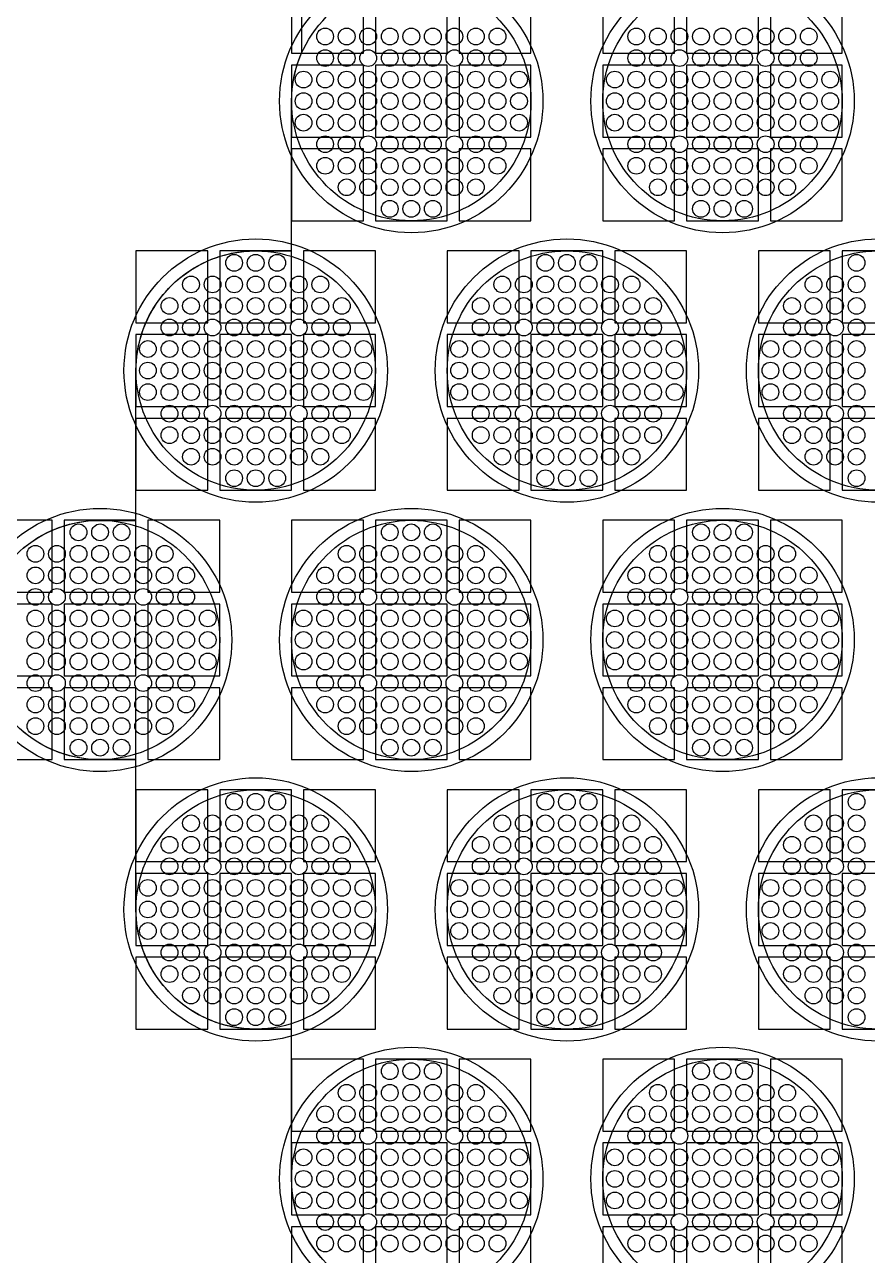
# Model space of a CAD drawing. Extents: x -49 to 54, y -38 to 38.
# Drawn here: x 32.46 to 35.98, y -19.85 to -14.71 of the extents above; entities that cross this region are included whole.
import ezdxf

# ---------------------------------------------------------------- set-up
doc = ezdxf.new("R2010")
doc.units = 0
for name, color, linetype in [('BACK_LAYER', 5, 'CONTINUOUS'), ('COND_LAYER_LOWER_ELECTRODE', 6, 'CONTINUOUS'), ('CONDUCTIVE_LAYER_BACK_LAYER', 2, 'CONTINUOUS'), ('EMITTER', 3, 'CONTINUOUS'), ('LOWER_ELECTRODE', 1, 'CONTINUOUS')]:
    doc.layers.add(name, color=color, linetype=linetype)

msp = doc.modelspace()

# ---------------------------------------------------------------- linework, layer by layer
at = {"layer": 'BACK_LAYER'}
for points in [[(33.5721, -14.8286), (33.8721, -14.8286), (33.8721, -14.5286), (33.5721, -14.5286)], [(33.9221, -14.8286), (34.2221, -14.8286), (34.2221, -14.5286), (33.9221, -14.5286)], [(34.2721, -14.8286), (34.5721, -14.8286), (34.5721, -14.5286), (34.2721, -14.5286)], [(34.8721, -14.8286), (35.1721, -14.8286), (35.1721, -14.5286), (34.8721, -14.5286)], [(35.2221, -14.8286), (35.5221, -14.8286), (35.5221, -14.5286), (35.2221, -14.5286)], [(35.5721, -14.8286), (35.8721, -14.8286), (35.8721, -14.5286), (35.5721, -14.5286)], [(33.5721, -15.1786), (33.8721, -15.1786), (33.8721, -14.8786), (33.5721, -14.8786)], [(33.9221, -15.1786), (34.2221, -15.1786), (34.2221, -14.8786), (33.9221, -14.8786)], [(34.2721, -15.1786), (34.5721, -15.1786), (34.5721, -14.8786), (34.2721, -14.8786)], [(34.8721, -15.1786), (35.1721, -15.1786), (35.1721, -14.8786), (34.8721, -14.8786)], [(35.2221, -15.1786), (35.5221, -15.1786), (35.5221, -14.8786), (35.2221, -14.8786)], [(35.5721, -15.1786), (35.8721, -15.1786), (35.8721, -14.8786), (35.5721, -14.8786)], [(33.5721, -15.5286), (33.8721, -15.5286), (33.8721, -15.2286), (33.5721, -15.2286)], [(33.9221, -15.5286), (34.2221, -15.5286), (34.2221, -15.2286), (33.9221, -15.2286)], [(34.2721, -15.5286), (34.5721, -15.5286), (34.5721, -15.2286), (34.2721, -15.2286)], [(34.8721, -15.5286), (35.1721, -15.5286), (35.1721, -15.2286), (34.8721, -15.2286)], [(35.2221, -15.5286), (35.5221, -15.5286), (35.5221, -15.2286), (35.2221, -15.2286)], [(35.5721, -15.5286), (35.8721, -15.5286), (35.8721, -15.2286), (35.5721, -15.2286)], [(32.9221, -15.9544), (33.2221, -15.9544), (33.2221, -15.6544), (32.9221, -15.6544)], [(33.2721, -15.9544), (33.5721, -15.9544), (33.5721, -15.6544), (33.2721, -15.6544)], [(33.6221, -15.9544), (33.9221, -15.9544), (33.9221, -15.6544), (33.6221, -15.6544)], [(34.2221, -15.9544), (34.5221, -15.9544), (34.5221, -15.6544), (34.2221, -15.6544)], [(34.5721, -15.9544), (34.8721, -15.9544), (34.8721, -15.6544), (34.5721, -15.6544)], [(34.9221, -15.9544), (35.2221, -15.9544), (35.2221, -15.6544), (34.9221, -15.6544)], [(35.5221, -15.9544), (35.8221, -15.9544), (35.8221, -15.6544), (35.5221, -15.6544)], [(35.8721, -15.9544), (36.1721, -15.9544), (36.1721, -15.6544), (35.8721, -15.6544)], [(32.9221, -16.3044), (33.2221, -16.3044), (33.2221, -16.0044), (32.9221, -16.0044)], [(33.2721, -16.3044), (33.5721, -16.3044), (33.5721, -16.0044), (33.2721, -16.0044)], [(33.6221, -16.3044), (33.9221, -16.3044), (33.9221, -16.0044), (33.6221, -16.0044)], [(34.2221, -16.3044), (34.5221, -16.3044), (34.5221, -16.0044), (34.2221, -16.0044)], [(34.5721, -16.3044), (34.8721, -16.3044), (34.8721, -16.0044), (34.5721, -16.0044)], [(34.9221, -16.3044), (35.2221, -16.3044), (35.2221, -16.0044), (34.9221, -16.0044)], [(35.5221, -16.3044), (35.8221, -16.3044), (35.8221, -16.0044), (35.5221, -16.0044)], [(35.8721, -16.3044), (36.1721, -16.3044), (36.1721, -16.0044), (35.8721, -16.0044)], [(32.9221, -16.6544), (33.2221, -16.6544), (33.2221, -16.3544), (32.9221, -16.3544)], [(33.2721, -16.6544), (33.5721, -16.6544), (33.5721, -16.3544), (33.2721, -16.3544)], [(33.6221, -16.6544), (33.9221, -16.6544), (33.9221, -16.3544), (33.6221, -16.3544)], [(34.2221, -16.6544), (34.5221, -16.6544), (34.5221, -16.3544), (34.2221, -16.3544)], [(34.5721, -16.6544), (34.8721, -16.6544), (34.8721, -16.3544), (34.5721, -16.3544)], [(34.9221, -16.6544), (35.2221, -16.6544), (35.2221, -16.3544), (34.9221, -16.3544)], [(35.5221, -16.6544), (35.8221, -16.6544), (35.8221, -16.3544), (35.5221, -16.3544)], [(35.8721, -16.6544), (36.1721, -16.6544), (36.1721, -16.3544), (35.8721, -16.3544)], [(32.2721, -17.0802), (32.5721, -17.0802), (32.5721, -16.7802), (32.2721, -16.7802)], [(32.6221, -17.0802), (32.9221, -17.0802), (32.9221, -16.7802), (32.6221, -16.7802)], [(32.9721, -17.0802), (33.2721, -17.0802), (33.2721, -16.7802), (32.9721, -16.7802)], [(33.5721, -17.0802), (33.8721, -17.0802), (33.8721, -16.7802), (33.5721, -16.7802)], [(33.9221, -17.0802), (34.2221, -17.0802), (34.2221, -16.7802), (33.9221, -16.7802)], [(34.2721, -17.0802), (34.5721, -17.0802), (34.5721, -16.7802), (34.2721, -16.7802)], [(34.8721, -17.0802), (35.1721, -17.0802), (35.1721, -16.7802), (34.8721, -16.7802)], [(35.2221, -17.0802), (35.5221, -17.0802), (35.5221, -16.7802), (35.2221, -16.7802)], [(35.5721, -17.0802), (35.8721, -17.0802), (35.8721, -16.7802), (35.5721, -16.7802)], [(32.2721, -17.4302), (32.5721, -17.4302), (32.5721, -17.1302), (32.2721, -17.1302)], [(32.6221, -17.4302), (32.9221, -17.4302), (32.9221, -17.1302), (32.6221, -17.1302)], [(32.9721, -17.4302), (33.2721, -17.4302), (33.2721, -17.1302), (32.9721, -17.1302)], [(33.5721, -17.4302), (33.8721, -17.4302), (33.8721, -17.1302), (33.5721, -17.1302)], [(33.9221, -17.4302), (34.2221, -17.4302), (34.2221, -17.1302), (33.9221, -17.1302)], [(34.2721, -17.4302), (34.5721, -17.4302), (34.5721, -17.1302), (34.2721, -17.1302)], [(34.8721, -17.4302), (35.1721, -17.4302), (35.1721, -17.1302), (34.8721, -17.1302)], [(35.2221, -17.4302), (35.5221, -17.4302), (35.5221, -17.1302), (35.2221, -17.1302)], [(35.5721, -17.4302), (35.8721, -17.4302), (35.8721, -17.1302), (35.5721, -17.1302)], [(32.2721, -17.7802), (32.5721, -17.7802), (32.5721, -17.4802), (32.2721, -17.4802)], [(32.6221, -17.7802), (32.9221, -17.7802), (32.9221, -17.4802), (32.6221, -17.4802)], [(32.9721, -17.7802), (33.2721, -17.7802), (33.2721, -17.4802), (32.9721, -17.4802)], [(33.5721, -17.7802), (33.8721, -17.7802), (33.8721, -17.4802), (33.5721, -17.4802)], [(33.9221, -17.7802), (34.2221, -17.7802), (34.2221, -17.4802), (33.9221, -17.4802)], [(34.2721, -17.7802), (34.5721, -17.7802), (34.5721, -17.4802), (34.2721, -17.4802)], [(34.8721, -17.7802), (35.1721, -17.7802), (35.1721, -17.4802), (34.8721, -17.4802)], [(35.2221, -17.7802), (35.5221, -17.7802), (35.5221, -17.4802), (35.2221, -17.4802)], [(35.5721, -17.7802), (35.8721, -17.7802), (35.8721, -17.4802), (35.5721, -17.4802)], [(32.9221, -18.2061), (33.2221, -18.2061), (33.2221, -17.9061), (32.9221, -17.9061)], [(33.2721, -18.2061), (33.5721, -18.2061), (33.5721, -17.9061), (33.2721, -17.9061)], [(33.6221, -18.2061), (33.9221, -18.2061), (33.9221, -17.9061), (33.6221, -17.9061)], [(34.2221, -18.2061), (34.5221, -18.2061), (34.5221, -17.9061), (34.2221, -17.9061)], [(34.5721, -18.2061), (34.8721, -18.2061), (34.8721, -17.9061), (34.5721, -17.9061)], [(34.9221, -18.2061), (35.2221, -18.2061), (35.2221, -17.9061), (34.9221, -17.9061)], [(35.5221, -18.2061), (35.8221, -18.2061), (35.8221, -17.9061), (35.5221, -17.9061)], [(35.8721, -18.2061), (36.1721, -18.2061), (36.1721, -17.9061), (35.8721, -17.9061)], [(32.9221, -18.5561), (33.2221, -18.5561), (33.2221, -18.2561), (32.9221, -18.2561)], [(33.2721, -18.5561), (33.5721, -18.5561), (33.5721, -18.2561), (33.2721, -18.2561)], [(33.6221, -18.5561), (33.9221, -18.5561), (33.9221, -18.2561), (33.6221, -18.2561)], [(34.2221, -18.5561), (34.5221, -18.5561), (34.5221, -18.2561), (34.2221, -18.2561)], [(34.5721, -18.5561), (34.8721, -18.5561), (34.8721, -18.2561), (34.5721, -18.2561)], [(34.9221, -18.5561), (35.2221, -18.5561), (35.2221, -18.2561), (34.9221, -18.2561)], [(35.5221, -18.5561), (35.8221, -18.5561), (35.8221, -18.2561), (35.5221, -18.2561)], [(35.8721, -18.5561), (36.1721, -18.5561), (36.1721, -18.2561), (35.8721, -18.2561)], [(32.9221, -18.9061), (33.2221, -18.9061), (33.2221, -18.6061), (32.9221, -18.6061)], [(33.2721, -18.9061), (33.5721, -18.9061), (33.5721, -18.6061), (33.2721, -18.6061)], [(33.6221, -18.9061), (33.9221, -18.9061), (33.9221, -18.6061), (33.6221, -18.6061)], [(34.2221, -18.9061), (34.5221, -18.9061), (34.5221, -18.6061), (34.2221, -18.6061)], [(34.5721, -18.9061), (34.8721, -18.9061), (34.8721, -18.6061), (34.5721, -18.6061)], [(34.9221, -18.9061), (35.2221, -18.9061), (35.2221, -18.6061), (34.9221, -18.6061)], [(35.5221, -18.9061), (35.8221, -18.9061), (35.8221, -18.6061), (35.5221, -18.6061)], [(35.8721, -18.9061), (36.1721, -18.9061), (36.1721, -18.6061), (35.8721, -18.6061)], [(33.5721, -19.3319), (33.8721, -19.3319), (33.8721, -19.0319), (33.5721, -19.0319)], [(33.9221, -19.3319), (34.2221, -19.3319), (34.2221, -19.0319), (33.9221, -19.0319)], [(34.2721, -19.3319), (34.5721, -19.3319), (34.5721, -19.0319), (34.2721, -19.0319)], [(34.8721, -19.3319), (35.1721, -19.3319), (35.1721, -19.0319), (34.8721, -19.0319)], [(35.2221, -19.3319), (35.5221, -19.3319), (35.5221, -19.0319), (35.2221, -19.0319)], [(35.5721, -19.3319), (35.8721, -19.3319), (35.8721, -19.0319), (35.5721, -19.0319)], [(33.5721, -19.6819), (33.8721, -19.6819), (33.8721, -19.3819), (33.5721, -19.3819)], [(33.9221, -19.6819), (34.2221, -19.6819), (34.2221, -19.3819), (33.9221, -19.3819)], [(34.2721, -19.6819), (34.5721, -19.6819), (34.5721, -19.3819), (34.2721, -19.3819)], [(34.8721, -19.6819), (35.1721, -19.6819), (35.1721, -19.3819), (34.8721, -19.3819)], [(35.2221, -19.6819), (35.5221, -19.6819), (35.5221, -19.3819), (35.2221, -19.3819)], [(35.5721, -19.6819), (35.8721, -19.6819), (35.8721, -19.3819), (35.5721, -19.3819)], [(33.5721, -20.0319), (33.8721, -20.0319), (33.8721, -19.7319), (33.5721, -19.7319)], [(33.9221, -20.0319), (34.2221, -20.0319), (34.2221, -19.7319), (33.9221, -19.7319)], [(34.2721, -20.0319), (34.5721, -20.0319), (34.5721, -19.7319), (34.2721, -19.7319)], [(34.8721, -20.0319), (35.1721, -20.0319), (35.1721, -19.7319), (34.8721, -19.7319)], [(35.2221, -20.0319), (35.5221, -20.0319), (35.5221, -19.7319), (35.2221, -19.7319)], [(35.5721, -20.0319), (35.8721, -20.0319), (35.8721, -19.7319), (35.5721, -19.7319)]]:
    msp.add_lwpolyline(points, close=True, dxfattribs=at)
at = {"layer": 'COND_LAYER_LOWER_ELECTRODE'}
for centre in [(34.0721, -15.0286), (35.3721, -15.0286), (33.4221, -16.1544), (34.7221, -16.1544), (36.0221, -16.1544), (32.7721, -17.2802), (34.0721, -17.2802), (35.3721, -17.2802), (33.4221, -18.4061), (34.7221, -18.4061), (36.0221, -18.4061), (34.0721, -19.5319), (35.3721, -19.5319)]:
    msp.add_circle(centre, 0.55, dxfattribs=at)
at = {"layer": 'CONDUCTIVE_LAYER_BACK_LAYER'}
for points in [[(32.4515, -16.8965), (32.467, -16.884), (32.483, -16.8722), (32.4995, -16.8611), (32.5164, -16.8506), (32.5336, -16.8407), (32.5513, -16.8316), (32.5693, -16.8232), (32.5876, -16.8155), (32.6063, -16.8085), (32.6252, -16.8023), (32.6443, -16.7968), (32.6636, -16.7921), (32.6831, -16.7882), (32.7027, -16.7851), (32.7225, -16.7827), (32.7423, -16.7811), (32.7621, -16.7803), (32.9221, -16.7803), (32.9221, -16.1544), (32.9225, -16.1345), (32.9237, -16.1147), (32.9256, -16.0949), (32.9284, -16.0752), (32.9319, -16.0556), (32.9362, -16.0362), (32.9413, -16.017), (32.9472, -15.998), (32.9538, -15.9792), (32.9611, -15.9608), (32.9692, -15.9426), (32.9779, -15.9247), (32.9874, -15.9073), (32.9976, -15.8902), (33.0084, -15.8735), (33.0199, -15.8573), (33.0321, -15.8415), (33.0448, -15.8263), (33.0581, -15.8115), (33.0721, -15.7973), (33.0865, -15.7837), (33.1015, -15.7707), (33.117, -15.7582), (33.133, -15.7464), (33.1495, -15.7352), (33.1664, -15.7247), (33.1836, -15.7149), (33.2013, -15.7058), (33.2193, -15.6973), (33.2376, -15.6896), (33.2563, -15.6827), (33.2752, -15.6765), (33.2943, -15.671), (33.3136, -15.6663), (33.3331, -15.6624), (33.3527, -15.6592), (33.3725, -15.6569), (33.3923, -15.6553), (33.4121, -15.6545), (33.5721, -15.6545), (33.5721, -15.0286), (33.5725, -15.0087), (33.5737, -14.9888), (33.5756, -14.969), (33.5784, -14.9494), (33.5819, -14.9298), (33.5862, -14.9104), (33.5913, -14.8912), (33.5972, -14.8722), (33.6038, -14.8534), (33.6111, -14.8349), (33.6152, -14.8258), (33.6152, -14.0482)], [(33.6948, -19.86), (33.6821, -19.8447), (33.6699, -19.829), (33.6584, -19.8128), (33.6476, -19.7961), (33.6374, -19.779), (33.6279, -19.7615), (33.6192, -19.7437), (33.6111, -19.7255), (33.6038, -19.707), (33.5972, -19.6883), (33.5913, -19.6693), (33.5862, -19.6501), (33.5819, -19.6307), (33.5784, -19.6111), (33.5756, -19.5914), (33.5737, -19.5716), (33.5725, -19.5518), (33.5721, -19.5319), (33.5721, -18.906), (33.4121, -18.906), (33.3923, -18.9052), (33.3725, -18.9036), (33.3527, -18.9012), (33.3331, -18.8981), (33.3136, -18.8941), (33.2943, -18.8894), (33.2752, -18.884), (33.2563, -18.8778), (33.2376, -18.8708), (33.2193, -18.8631), (33.2013, -18.8547), (33.1836, -18.8455), (33.1664, -18.8357), (33.1495, -18.8252), (33.133, -18.814), (33.117, -18.8022), (33.1015, -18.7898), (33.0865, -18.7767), (33.0721, -18.7631), (33.0581, -18.7489), (33.0448, -18.7342), (33.0321, -18.7189), (33.0199, -18.7032), (33.0084, -18.6869), (32.9976, -18.6703), (32.9874, -18.6532), (32.9779, -18.6357), (32.9692, -18.6179), (32.9611, -18.5997), (32.9538, -18.5812), (32.9472, -18.5625), (32.9413, -18.5434), (32.9362, -18.5242), (32.9319, -18.5048), (32.9284, -18.4853), (32.9256, -18.4656), (32.9237, -18.4458), (32.9225, -18.4259), (32.9221, -18.4061), (32.9221, -17.7801), (32.7621, -17.7801), (32.7423, -17.7793), (32.7225, -17.7778), (32.7027, -17.7754), (32.6831, -17.7722), (32.6636, -17.7683), (32.6443, -17.7636), (32.6252, -17.7581), (32.6063, -17.7519), (32.5876, -17.745), (32.5693, -17.7373), (32.5513, -17.7288), (32.5336, -17.7197), (32.5164, -17.7099), (32.4995, -17.6994), (32.483, -17.6882), (32.467, -17.6764), (32.4515, -17.664)]]:
    msp.add_lwpolyline(points, dxfattribs=at)
at = {"layer": 'EMITTER'}
for centre in [(34.0721, -15.0286), (35.3721, -15.0286), (33.4221, -16.1544), (34.7221, -16.1544), (36.0221, -16.1544), (32.7721, -17.2802), (34.0721, -17.2802), (35.3721, -17.2802), (33.4221, -18.4061), (34.7221, -18.4061), (36.0221, -18.4061), (34.0721, -19.5319), (35.3721, -19.5319)]:
    msp.add_circle(centre, 0.5, dxfattribs=at)
at = {"layer": 'LOWER_ELECTRODE'}
for centre in [(33.7121, -14.7586), (33.8021, -14.7586), (33.8921, -14.7586), (33.9821, -14.7586), (34.0721, -14.7586), (34.1621, -14.7586), (34.2521, -14.7586), (34.3421, -14.7586), (34.4321, -14.7586), (35.0121, -14.7586), (35.1021, -14.7586), (35.1921, -14.7586), (35.2821, -14.7586), (35.3721, -14.7586), (35.4621, -14.7586), (35.5521, -14.7586), (35.6421, -14.7586), (35.7321, -14.7586), (33.7121, -14.8486), (33.8021, -14.8486), (33.8921, -14.8486), (33.9821, -14.8486), (34.0721, -14.8486), (34.1621, -14.8486), (34.2521, -14.8486), (34.3421, -14.8486), (34.4321, -14.8486), (35.0121, -14.8486), (35.1021, -14.8486), (35.1921, -14.8486), (35.2821, -14.8486), (35.3721, -14.8486), (35.4621, -14.8486), (35.5521, -14.8486), (35.6421, -14.8486), (35.7321, -14.8486), (33.6221, -14.9386), (33.7121, -14.9386), (33.8021, -14.9386), (33.8921, -14.9386), (33.9821, -14.9386), (34.0721, -14.9386), (34.1621, -14.9386), (34.2521, -14.9386), (34.3421, -14.9386), (34.4321, -14.9386), (34.5221, -14.9386), (34.9221, -14.9386), (35.0121, -14.9386), (35.1021, -14.9386), (35.1921, -14.9386), (35.2821, -14.9386), (35.3721, -14.9386), (35.4621, -14.9386), (35.5521, -14.9386), (35.6421, -14.9386), (35.7321, -14.9386), (35.8221, -14.9386), (33.6221, -15.0286), (33.7121, -15.0286), (33.8021, -15.0286), (33.8921, -15.0286), (33.9821, -15.0286), (34.0721, -15.0286), (34.1621, -15.0286), (34.2521, -15.0286), (34.3421, -15.0286), (34.4321, -15.0286), (34.5221, -15.0286), (34.9221, -15.0286), (35.0121, -15.0286), (35.1021, -15.0286), (35.1921, -15.0286), (35.2821, -15.0286), (35.3721, -15.0286), (35.4621, -15.0286), (35.5521, -15.0286), (35.6421, -15.0286), (35.7321, -15.0286), (35.8221, -15.0286), (33.6221, -15.1186), (33.7121, -15.1186), (33.8021, -15.1186), (33.8921, -15.1186), (33.9821, -15.1186), (34.0721, -15.1186), (34.1621, -15.1186), (34.2521, -15.1186), (34.3421, -15.1186), (34.4321, -15.1186), (34.5221, -15.1186), (34.9221, -15.1186), (35.0121, -15.1186), (35.1021, -15.1186), (35.1921, -15.1186), (35.2821, -15.1186), (35.3721, -15.1186), (35.4621, -15.1186), (35.5521, -15.1186), (35.6421, -15.1186), (35.7321, -15.1186), (35.8221, -15.1186), (33.7121, -15.2086), (33.8021, -15.2086), (33.8921, -15.2086), (33.9821, -15.2086), (34.0721, -15.2086), (34.1621, -15.2086), (34.2521, -15.2086), (34.3421, -15.2086), (34.4321, -15.2086), (35.0121, -15.2086), (35.1021, -15.2086), (35.1921, -15.2086), (35.2821, -15.2086), (35.3721, -15.2086), (35.4621, -15.2086), (35.5521, -15.2086), (35.6421, -15.2086), (35.7321, -15.2086), (33.7121, -15.2986), (33.8021, -15.2986), (33.8921, -15.2986), (33.9821, -15.2986), (34.0721, -15.2986), (34.1621, -15.2986), (34.2521, -15.2986), (34.3421, -15.2986), (34.4321, -15.2986), (35.0121, -15.2986), (35.1021, -15.2986), (35.1921, -15.2986), (35.2821, -15.2986), (35.3721, -15.2986), (35.4621, -15.2986), (35.5521, -15.2986), (35.6421, -15.2986), (35.7321, -15.2986), (33.8021, -15.3886), (33.8921, -15.3886), (33.9821, -15.3886), (34.0721, -15.3886), (34.1621, -15.3886), (34.2521, -15.3886), (34.3421, -15.3886), (35.1021, -15.3886), (35.1921, -15.3886), (35.2821, -15.3886), (35.3721, -15.3886), (35.4621, -15.3886), (35.5521, -15.3886), (35.6421, -15.3886), (33.9821, -15.4786), (34.0721, -15.4786), (34.1621, -15.4786), (35.2821, -15.4786), (35.3721, -15.4786), (35.4621, -15.4786), (33.3321, -15.7044), (33.4221, -15.7044), (33.5121, -15.7044), (34.6321, -15.7044), (34.7221, -15.7044), (34.8121, -15.7044), (35.9321, -15.7044), (33.1521, -15.7944), (33.2421, -15.7944), (33.3321, -15.7944), (33.4221, -15.7944), (33.5121, -15.7944), (33.6021, -15.7944), (33.6921, -15.7944), (34.4521, -15.7944), (34.5421, -15.7944), (34.6321, -15.7944), (34.7221, -15.7944), (34.8121, -15.7944), (34.9021, -15.7944), (34.9921, -15.7944), (35.7521, -15.7944), (35.8421, -15.7944), (35.9321, -15.7944), (33.0621, -15.8844), (33.1521, -15.8844), (33.2421, -15.8844), (33.3321, -15.8844), (33.4221, -15.8844), (33.5121, -15.8844), (33.6021, -15.8844), (33.6921, -15.8844), (33.7821, -15.8844), (34.3621, -15.8844), (34.4521, -15.8844), (34.5421, -15.8844), (34.6321, -15.8844), (34.7221, -15.8844), (34.8121, -15.8844), (34.9021, -15.8844), (34.9921, -15.8844), (35.0821, -15.8844), (35.6621, -15.8844), (35.7521, -15.8844), (35.8421, -15.8844), (35.9321, -15.8844), (33.0621, -15.9744), (33.1521, -15.9744), (33.2421, -15.9744), (33.3321, -15.9744), (33.4221, -15.9744), (33.5121, -15.9744), (33.6021, -15.9744), (33.6921, -15.9744), (33.7821, -15.9744), (34.3621, -15.9744), (34.4521, -15.9744), (34.5421, -15.9744), (34.6321, -15.9744), (34.7221, -15.9744), (34.8121, -15.9744), (34.9021, -15.9744), (34.9921, -15.9744), (35.0821, -15.9744), (35.6621, -15.9744), (35.7521, -15.9744), (35.8421, -15.9744), (35.9321, -15.9744), (32.9721, -16.0644), (33.0621, -16.0644), (33.1521, -16.0644), (33.2421, -16.0644), (33.3321, -16.0644), (33.4221, -16.0644), (33.5121, -16.0644), (33.6021, -16.0644), (33.6921, -16.0644), (33.7821, -16.0644), (33.8721, -16.0644), (34.2721, -16.0644), (34.3621, -16.0644), (34.4521, -16.0644), (34.5421, -16.0644), (34.6321, -16.0644), (34.7221, -16.0644), (34.8121, -16.0644), (34.9021, -16.0644), (34.9921, -16.0644), (35.0821, -16.0644), (35.1721, -16.0644), (35.5721, -16.0644), (35.6621, -16.0644), (35.7521, -16.0644), (35.8421, -16.0644), (35.9321, -16.0644), (32.9721, -16.1544), (33.0621, -16.1544), (33.1521, -16.1544), (33.2421, -16.1544), (33.3321, -16.1544), (33.4221, -16.1544), (33.5121, -16.1544), (33.6021, -16.1544), (33.6921, -16.1544), (33.7821, -16.1544), (33.8721, -16.1544), (34.2721, -16.1544), (34.3621, -16.1544), (34.4521, -16.1544), (34.5421, -16.1544), (34.6321, -16.1544), (34.7221, -16.1544), (34.8121, -16.1544), (34.9021, -16.1544), (34.9921, -16.1544), (35.0821, -16.1544), (35.1721, -16.1544), (35.5721, -16.1544), (35.6621, -16.1544), (35.7521, -16.1544), (35.8421, -16.1544), (35.9321, -16.1544), (32.9721, -16.2444), (33.0621, -16.2444), (33.1521, -16.2444), (33.2421, -16.2444), (33.3321, -16.2444), (33.4221, -16.2444), (33.5121, -16.2444), (33.6021, -16.2444), (33.6921, -16.2444), (33.7821, -16.2444), (33.8721, -16.2444), (34.2721, -16.2444), (34.3621, -16.2444), (34.4521, -16.2444), (34.5421, -16.2444), (34.6321, -16.2444), (34.7221, -16.2444), (34.8121, -16.2444), (34.9021, -16.2444), (34.9921, -16.2444), (35.0821, -16.2444), (35.1721, -16.2444), (35.5721, -16.2444), (35.6621, -16.2444), (35.7521, -16.2444), (35.8421, -16.2444), (35.9321, -16.2444), (33.0621, -16.3344), (33.1521, -16.3344), (33.2421, -16.3344), (33.3321, -16.3344), (33.4221, -16.3344), (33.5121, -16.3344), (33.6021, -16.3344), (33.6921, -16.3344), (33.7821, -16.3344), (34.3621, -16.3344), (34.4521, -16.3344), (34.5421, -16.3344), (34.6321, -16.3344), (34.7221, -16.3344), (34.8121, -16.3344), (34.9021, -16.3344), (34.9921, -16.3344), (35.0821, -16.3344), (35.6621, -16.3344), (35.7521, -16.3344), (35.8421, -16.3344), (35.9321, -16.3344), (33.0621, -16.4244), (33.1521, -16.4244), (33.2421, -16.4244), (33.3321, -16.4244), (33.4221, -16.4244), (33.5121, -16.4244), (33.6021, -16.4244), (33.6921, -16.4244), (33.7821, -16.4244), (34.3621, -16.4244), (34.4521, -16.4244), (34.5421, -16.4244), (34.6321, -16.4244), (34.7221, -16.4244), (34.8121, -16.4244), (34.9021, -16.4244), (34.9921, -16.4244), (35.0821, -16.4244), (35.6621, -16.4244), (35.7521, -16.4244), (35.8421, -16.4244), (35.9321, -16.4244), (33.1521, -16.5144), (33.2421, -16.5144), (33.3321, -16.5144), (33.4221, -16.5144), (33.5121, -16.5144), (33.6021, -16.5144), (33.6921, -16.5144), (34.4521, -16.5144), (34.5421, -16.5144), (34.6321, -16.5144), (34.7221, -16.5144), (34.8121, -16.5144), (34.9021, -16.5144), (34.9921, -16.5144), (35.7521, -16.5144), (35.8421, -16.5144), (35.9321, -16.5144), (33.3321, -16.6044), (33.4221, -16.6044), (33.5121, -16.6044), (34.6321, -16.6044), (34.7221, -16.6044), (34.8121, -16.6044), (35.9321, -16.6044), (32.6821, -16.8302), (32.7721, -16.8302), (32.8621, -16.8302), (33.9821, -16.8302), (34.0721, -16.8302), (34.1621, -16.8302), (35.2821, -16.8302), (35.3721, -16.8302), (35.4621, -16.8302), (32.5021, -16.9202), (32.5921, -16.9202), (32.6821, -16.9202), (32.7721, -16.9202), (32.8621, -16.9202), (32.9521, -16.9202), (33.0421, -16.9202), (33.8021, -16.9202), (33.8921, -16.9202), (33.9821, -16.9202), (34.0721, -16.9202), (34.1621, -16.9202), (34.2521, -16.9202), (34.3421, -16.9202), (35.1021, -16.9202), (35.1921, -16.9202), (35.2821, -16.9202), (35.3721, -16.9202), (35.4621, -16.9202), (35.5521, -16.9202), (35.6421, -16.9202), (32.5021, -17.0102), (32.5921, -17.0102), (32.6821, -17.0102), (32.7721, -17.0102), (32.8621, -17.0102), (32.9521, -17.0102), (33.0421, -17.0102), (33.1321, -17.0102), (33.7121, -17.0102), (33.8021, -17.0102), (33.8921, -17.0102), (33.9821, -17.0102), (34.0721, -17.0102), (34.1621, -17.0102), (34.2521, -17.0102), (34.3421, -17.0102), (34.4321, -17.0102), (35.0121, -17.0102), (35.1021, -17.0102), (35.1921, -17.0102), (35.2821, -17.0102), (35.3721, -17.0102), (35.4621, -17.0102), (35.5521, -17.0102), (35.6421, -17.0102), (35.7321, -17.0102), (32.5021, -17.1002), (32.5921, -17.1002), (32.6821, -17.1002), (32.7721, -17.1002), (32.8621, -17.1002), (32.9521, -17.1002), (33.0421, -17.1002), (33.1321, -17.1002), (33.7121, -17.1002), (33.8021, -17.1002), (33.8921, -17.1002), (33.9821, -17.1002), (34.0721, -17.1002), (34.1621, -17.1002), (34.2521, -17.1002), (34.3421, -17.1002), (34.4321, -17.1002), (35.0121, -17.1002), (35.1021, -17.1002), (35.1921, -17.1002), (35.2821, -17.1002), (35.3721, -17.1002), (35.4621, -17.1002), (35.5521, -17.1002), (35.6421, -17.1002), (35.7321, -17.1002), (32.5021, -17.1902), (32.5921, -17.1902), (32.6821, -17.1902), (32.7721, -17.1902), (32.8621, -17.1902), (32.9521, -17.1902), (33.0421, -17.1902), (33.1321, -17.1902), (33.2221, -17.1902), (33.6221, -17.1902), (33.7121, -17.1902), (33.8021, -17.1902), (33.8921, -17.1902), (33.9821, -17.1902), (34.0721, -17.1902), (34.1621, -17.1902), (34.2521, -17.1902), (34.3421, -17.1902), (34.4321, -17.1902), (34.5221, -17.1902), (34.9221, -17.1902), (35.0121, -17.1902), (35.1021, -17.1902), (35.1921, -17.1902), (35.2821, -17.1902), (35.3721, -17.1902), (35.4621, -17.1902), (35.5521, -17.1902), (35.6421, -17.1902), (35.7321, -17.1902), (35.8221, -17.1902), (32.5021, -17.2802), (32.5921, -17.2802), (32.6821, -17.2802), (32.7721, -17.2802), (32.8621, -17.2802), (32.9521, -17.2802), (33.0421, -17.2802), (33.1321, -17.2802), (33.2221, -17.2802), (33.6221, -17.2802), (33.7121, -17.2802), (33.8021, -17.2802), (33.8921, -17.2802), (33.9821, -17.2802), (34.0721, -17.2802), (34.1621, -17.2802), (34.2521, -17.2802), (34.3421, -17.2802), (34.4321, -17.2802), (34.5221, -17.2802), (34.9221, -17.2802), (35.0121, -17.2802), (35.1021, -17.2802), (35.1921, -17.2802), (35.2821, -17.2802), (35.3721, -17.2802), (35.4621, -17.2802), (35.5521, -17.2802), (35.6421, -17.2802), (35.7321, -17.2802), (35.8221, -17.2802), (32.5021, -17.3702), (32.5921, -17.3702), (32.6821, -17.3702), (32.7721, -17.3702), (32.8621, -17.3702), (32.9521, -17.3702), (33.0421, -17.3702), (33.1321, -17.3702), (33.2221, -17.3702), (33.6221, -17.3702), (33.7121, -17.3702), (33.8021, -17.3702), (33.8921, -17.3702), (33.9821, -17.3702), (34.0721, -17.3702), (34.1621, -17.3702), (34.2521, -17.3702), (34.3421, -17.3702), (34.4321, -17.3702), (34.5221, -17.3702), (34.9221, -17.3702), (35.0121, -17.3702), (35.1021, -17.3702), (35.1921, -17.3702), (35.2821, -17.3702), (35.3721, -17.3702), (35.4621, -17.3702), (35.5521, -17.3702), (35.6421, -17.3702), (35.7321, -17.3702), (35.8221, -17.3702), (32.5021, -17.4602), (32.5921, -17.4602), (32.6821, -17.4602), (32.7721, -17.4602), (32.8621, -17.4602), (32.9521, -17.4602), (33.0421, -17.4602), (33.1321, -17.4602), (33.7121, -17.4602), (33.8021, -17.4602), (33.8921, -17.4602), (33.9821, -17.4602), (34.0721, -17.4602), (34.1621, -17.4602), (34.2521, -17.4602), (34.3421, -17.4602), (34.4321, -17.4602), (35.0121, -17.4602), (35.1021, -17.4602), (35.1921, -17.4602), (35.2821, -17.4602), (35.3721, -17.4602), (35.4621, -17.4602), (35.5521, -17.4602), (35.6421, -17.4602), (35.7321, -17.4602), (32.5021, -17.5502), (32.5921, -17.5502), (32.6821, -17.5502), (32.7721, -17.5502), (32.8621, -17.5502), (32.9521, -17.5502), (33.0421, -17.5502), (33.1321, -17.5502), (33.7121, -17.5502), (33.8021, -17.5502), (33.8921, -17.5502), (33.9821, -17.5502), (34.0721, -17.5502), (34.1621, -17.5502), (34.2521, -17.5502), (34.3421, -17.5502), (34.4321, -17.5502), (35.0121, -17.5502), (35.1021, -17.5502), (35.1921, -17.5502), (35.2821, -17.5502), (35.3721, -17.5502), (35.4621, -17.5502), (35.5521, -17.5502), (35.6421, -17.5502), (35.7321, -17.5502), (32.5021, -17.6402), (32.5921, -17.6402), (32.6821, -17.6402), (32.7721, -17.6402), (32.8621, -17.6402), (32.9521, -17.6402), (33.0421, -17.6402), (33.8021, -17.6402), (33.8921, -17.6402), (33.9821, -17.6402), (34.0721, -17.6402), (34.1621, -17.6402), (34.2521, -17.6402), (34.3421, -17.6402), (35.1021, -17.6402), (35.1921, -17.6402), (35.2821, -17.6402), (35.3721, -17.6402), (35.4621, -17.6402), (35.5521, -17.6402), (35.6421, -17.6402), (32.6821, -17.7302), (32.7721, -17.7302), (32.8621, -17.7302), (33.9821, -17.7302), (34.0721, -17.7302), (34.1621, -17.7302), (35.2821, -17.7302), (35.3721, -17.7302), (35.4621, -17.7302), (33.3321, -17.9561), (33.4221, -17.9561), (33.5121, -17.9561), (34.6321, -17.9561), (34.7221, -17.9561), (34.8121, -17.9561), (35.9321, -17.9561), (33.1521, -18.0461), (33.2421, -18.0461), (33.3321, -18.0461), (33.4221, -18.0461), (33.5121, -18.0461), (33.6021, -18.0461), (33.6921, -18.0461), (34.4521, -18.0461), (34.5421, -18.0461), (34.6321, -18.0461), (34.7221, -18.0461), (34.8121, -18.0461), (34.9021, -18.0461), (34.9921, -18.0461), (35.7521, -18.0461), (35.8421, -18.0461), (35.9321, -18.0461), (33.0621, -18.1361), (33.1521, -18.1361), (33.2421, -18.1361), (33.3321, -18.1361), (33.4221, -18.1361), (33.5121, -18.1361), (33.6021, -18.1361), (33.6921, -18.1361), (33.7821, -18.1361), (34.3621, -18.1361), (34.4521, -18.1361), (34.5421, -18.1361), (34.6321, -18.1361), (34.7221, -18.1361), (34.8121, -18.1361), (34.9021, -18.1361), (34.9921, -18.1361), (35.0821, -18.1361), (35.6621, -18.1361), (35.7521, -18.1361), (35.8421, -18.1361), (35.9321, -18.1361), (33.0621, -18.2261), (33.1521, -18.2261), (33.2421, -18.2261), (33.3321, -18.2261), (33.4221, -18.2261), (33.5121, -18.2261), (33.6021, -18.2261), (33.6921, -18.2261), (33.7821, -18.2261), (34.3621, -18.2261), (34.4521, -18.2261), (34.5421, -18.2261), (34.6321, -18.2261), (34.7221, -18.2261), (34.8121, -18.2261), (34.9021, -18.2261), (34.9921, -18.2261), (35.0821, -18.2261), (35.6621, -18.2261), (35.7521, -18.2261), (35.8421, -18.2261), (35.9321, -18.2261), (32.9721, -18.3161), (33.0621, -18.3161), (33.1521, -18.3161), (33.2421, -18.3161), (33.3321, -18.3161), (33.4221, -18.3161), (33.5121, -18.3161), (33.6021, -18.3161), (33.6921, -18.3161), (33.7821, -18.3161), (33.8721, -18.3161), (34.2721, -18.3161), (34.3621, -18.3161), (34.4521, -18.3161), (34.5421, -18.3161), (34.6321, -18.3161), (34.7221, -18.3161), (34.8121, -18.3161), (34.9021, -18.3161), (34.9921, -18.3161), (35.0821, -18.3161), (35.1721, -18.3161), (35.5721, -18.3161), (35.6621, -18.3161), (35.7521, -18.3161), (35.8421, -18.3161), (35.9321, -18.3161), (32.9721, -18.4061), (33.0621, -18.4061), (33.1521, -18.4061), (33.2421, -18.4061), (33.3321, -18.4061), (33.4221, -18.4061), (33.5121, -18.4061), (33.6021, -18.4061), (33.6921, -18.4061), (33.7821, -18.4061), (33.8721, -18.4061), (34.2721, -18.4061), (34.3621, -18.4061), (34.4521, -18.4061), (34.5421, -18.4061), (34.6321, -18.4061), (34.7221, -18.4061), (34.8121, -18.4061), (34.9021, -18.4061), (34.9921, -18.4061), (35.0821, -18.4061), (35.1721, -18.4061), (35.5721, -18.4061), (35.6621, -18.4061), (35.7521, -18.4061), (35.8421, -18.4061), (35.9321, -18.4061), (32.9721, -18.4961), (33.0621, -18.4961), (33.1521, -18.4961), (33.2421, -18.4961), (33.3321, -18.4961), (33.4221, -18.4961), (33.5121, -18.4961), (33.6021, -18.4961), (33.6921, -18.4961), (33.7821, -18.4961), (33.8721, -18.4961), (34.2721, -18.4961), (34.3621, -18.4961), (34.4521, -18.4961), (34.5421, -18.4961), (34.6321, -18.4961), (34.7221, -18.4961), (34.8121, -18.4961), (34.9021, -18.4961), (34.9921, -18.4961), (35.0821, -18.4961), (35.1721, -18.4961), (35.5721, -18.4961), (35.6621, -18.4961), (35.7521, -18.4961), (35.8421, -18.4961), (35.9321, -18.4961), (33.0621, -18.5861), (33.1521, -18.5861), (33.2421, -18.5861), (33.3321, -18.5861), (33.4221, -18.5861), (33.5121, -18.5861), (33.6021, -18.5861), (33.6921, -18.5861), (33.7821, -18.5861), (34.3621, -18.5861), (34.4521, -18.5861), (34.5421, -18.5861), (34.6321, -18.5861), (34.7221, -18.5861), (34.8121, -18.5861), (34.9021, -18.5861), (34.9921, -18.5861), (35.0821, -18.5861), (35.6621, -18.5861), (35.7521, -18.5861), (35.8421, -18.5861), (35.9321, -18.5861), (33.0621, -18.6761), (33.1521, -18.6761), (33.2421, -18.6761), (33.3321, -18.6761), (33.4221, -18.6761), (33.5121, -18.6761), (33.6021, -18.6761), (33.6921, -18.6761), (33.7821, -18.6761), (34.3621, -18.6761), (34.4521, -18.6761), (34.5421, -18.6761), (34.6321, -18.6761), (34.7221, -18.6761), (34.8121, -18.6761), (34.9021, -18.6761), (34.9921, -18.6761), (35.0821, -18.6761), (35.6621, -18.6761), (35.7521, -18.6761), (35.8421, -18.6761), (35.9321, -18.6761), (33.1521, -18.7661), (33.2421, -18.7661), (33.3321, -18.7661), (33.4221, -18.7661), (33.5121, -18.7661), (33.6021, -18.7661), (33.6921, -18.7661), (34.4521, -18.7661), (34.5421, -18.7661), (34.6321, -18.7661), (34.7221, -18.7661), (34.8121, -18.7661), (34.9021, -18.7661), (34.9921, -18.7661), (35.7521, -18.7661), (35.8421, -18.7661), (35.9321, -18.7661), (33.3321, -18.8561), (33.4221, -18.8561), (33.5121, -18.8561), (34.6321, -18.8561), (34.7221, -18.8561), (34.8121, -18.8561), (35.9321, -18.8561), (33.9821, -19.0819), (34.0721, -19.0819), (34.1621, -19.0819), (35.2821, -19.0819), (35.3721, -19.0819), (35.4621, -19.0819), (33.8021, -19.1719), (33.8921, -19.1719), (33.9821, -19.1719), (34.0721, -19.1719), (34.1621, -19.1719), (34.2521, -19.1719), (34.3421, -19.1719), (35.1021, -19.1719), (35.1921, -19.1719), (35.2821, -19.1719), (35.3721, -19.1719), (35.4621, -19.1719), (35.5521, -19.1719), (35.6421, -19.1719), (33.7121, -19.2619), (33.8021, -19.2619), (33.8921, -19.2619), (33.9821, -19.2619), (34.0721, -19.2619), (34.1621, -19.2619), (34.2521, -19.2619), (34.3421, -19.2619), (34.4321, -19.2619), (35.0121, -19.2619), (35.1021, -19.2619), (35.1921, -19.2619), (35.2821, -19.2619), (35.3721, -19.2619), (35.4621, -19.2619), (35.5521, -19.2619), (35.6421, -19.2619), (35.7321, -19.2619), (33.7121, -19.3519), (33.8021, -19.3519), (33.8921, -19.3519), (33.9821, -19.3519), (34.0721, -19.3519), (34.1621, -19.3519), (34.2521, -19.3519), (34.3421, -19.3519), (34.4321, -19.3519), (35.0121, -19.3519), (35.1021, -19.3519), (35.1921, -19.3519), (35.2821, -19.3519), (35.3721, -19.3519), (35.4621, -19.3519), (35.5521, -19.3519), (35.6421, -19.3519), (35.7321, -19.3519), (33.6221, -19.4419), (33.7121, -19.4419), (33.8021, -19.4419), (33.8921, -19.4419), (33.9821, -19.4419), (34.0721, -19.4419), (34.1621, -19.4419), (34.2521, -19.4419), (34.3421, -19.4419), (34.4321, -19.4419), (34.5221, -19.4419), (34.9221, -19.4419), (35.0121, -19.4419), (35.1021, -19.4419), (35.1921, -19.4419), (35.2821, -19.4419), (35.3721, -19.4419), (35.4621, -19.4419), (35.5521, -19.4419), (35.6421, -19.4419), (35.7321, -19.4419), (35.8221, -19.4419), (33.6221, -19.5319), (33.7121, -19.5319), (33.8021, -19.5319), (33.8921, -19.5319), (33.9821, -19.5319), (34.0721, -19.5319), (34.1621, -19.5319), (34.2521, -19.5319), (34.3421, -19.5319), (34.4321, -19.5319), (34.5221, -19.5319), (34.9221, -19.5319), (35.0121, -19.5319), (35.1021, -19.5319), (35.1921, -19.5319), (35.2821, -19.5319), (35.3721, -19.5319), (35.4621, -19.5319), (35.5521, -19.5319), (35.6421, -19.5319), (35.7321, -19.5319), (35.8221, -19.5319), (33.6221, -19.6219), (33.7121, -19.6219), (33.8021, -19.6219), (33.8921, -19.6219), (33.9821, -19.6219), (34.0721, -19.6219), (34.1621, -19.6219), (34.2521, -19.6219), (34.3421, -19.6219), (34.4321, -19.6219), (34.5221, -19.6219), (34.9221, -19.6219), (35.0121, -19.6219), (35.1021, -19.6219), (35.1921, -19.6219), (35.2821, -19.6219), (35.3721, -19.6219), (35.4621, -19.6219), (35.5521, -19.6219), (35.6421, -19.6219), (35.7321, -19.6219), (35.8221, -19.6219), (33.7121, -19.7119), (33.8021, -19.7119), (33.8921, -19.7119), (33.9821, -19.7119), (34.0721, -19.7119), (34.1621, -19.7119), (34.2521, -19.7119), (34.3421, -19.7119), (34.4321, -19.7119), (35.0121, -19.7119), (35.1021, -19.7119), (35.1921, -19.7119), (35.2821, -19.7119), (35.3721, -19.7119), (35.4621, -19.7119), (35.5521, -19.7119), (35.6421, -19.7119), (35.7321, -19.7119), (33.7121, -19.8019), (33.8021, -19.8019), (33.8921, -19.8019), (33.9821, -19.8019), (34.0721, -19.8019), (34.1621, -19.8019), (34.2521, -19.8019), (34.3421, -19.8019), (34.4321, -19.8019), (35.0121, -19.8019), (35.1021, -19.8019), (35.1921, -19.8019), (35.2821, -19.8019), (35.3721, -19.8019), (35.4621, -19.8019), (35.5521, -19.8019), (35.6421, -19.8019), (35.7321, -19.8019)]:
    msp.add_circle(centre, 0.035, dxfattribs=at)

doc.saveas('drawing.dxf')
